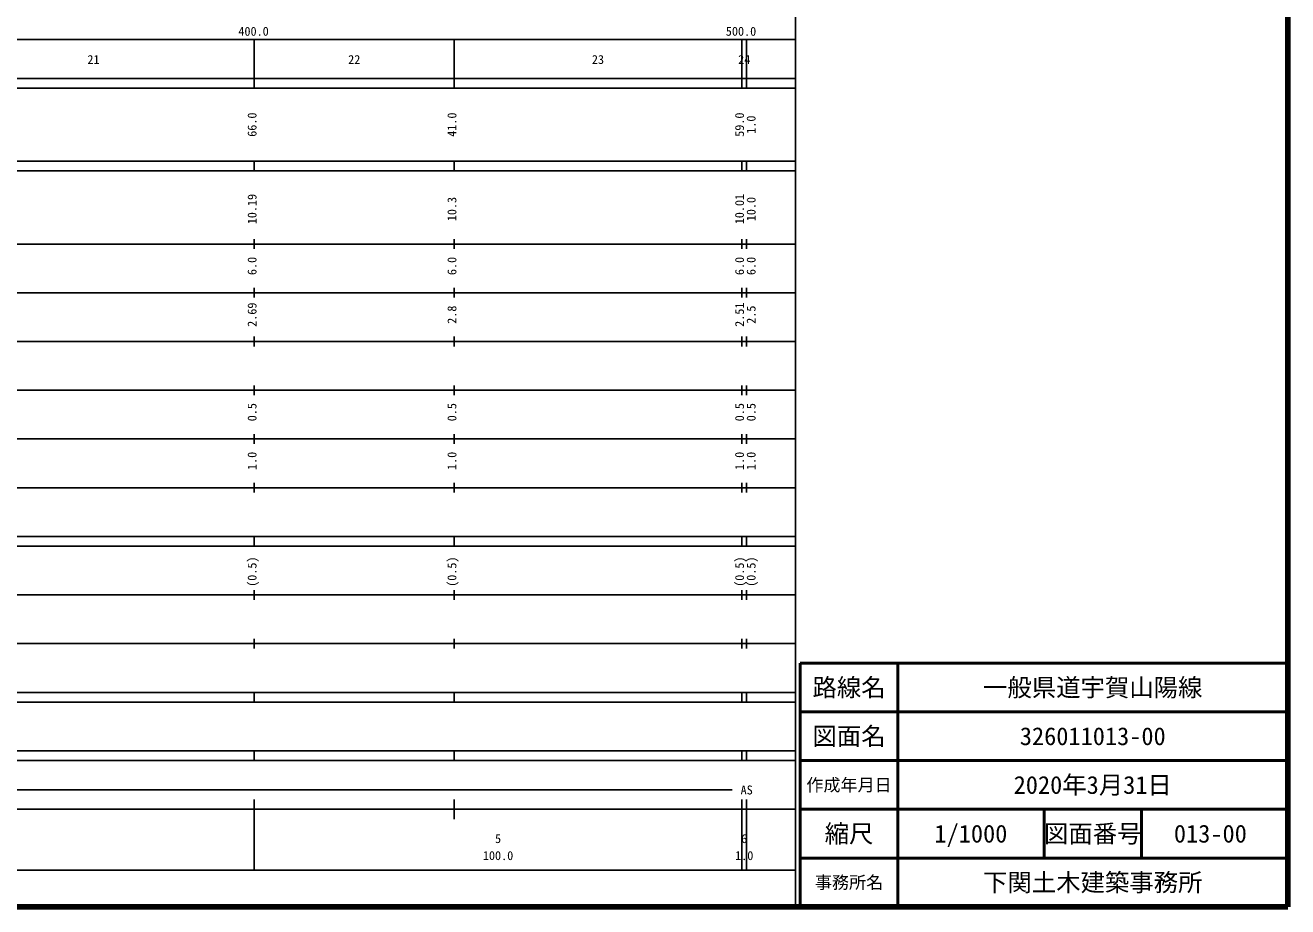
# Model space of a CAD drawing. Units: millimetres on the paper, enlarged 1000 times. Extents: x 40000 to 680000, y 20000 to 380000.
# Drawn here: x 421008 to 680000, y 20000 to 200901 of the extents above; entities that cross this region are included whole.
import ezdxf
from ezdxf.enums import TextEntityAlignment as Align

# ---------------------------------------------------------------- set-up
doc = ezdxf.new("R2010")
doc.units = ezdxf.units.MM
doc.header["$LTSCALE"] = 1000
for name, color, linetype, lineweight in [('M-TTL', 2, 'Continuous', 140), ('M-TTL-BAND', 7, 'Continuous', 25), ('M-TTL-FRAM', 2, 'Continuous', 50), ('M-TTL-LINE', 7, 'Continuous', 50)]:
    doc.layers.add(name, color=color, linetype=linetype, lineweight=lineweight)
doc.layers.add('M-TTL-TXT', color=7, linetype='Continuous')
doc.styles.add('ＭＳ ゴシック', font='')
doc.styles.get('ＭＳ ゴシック').set_extended_font_data('MS Gothic')

msp = doc.modelspace()

# ---------------------------------------------------------------- linework, layer by layer
at = {"layer": 'M-TTL'}
for p, q in [((680000, 20000), (680000, 380000)), ((40000, 20000), (680000, 20000))]:
    msp.add_line(p, q, dxfattribs=at)
at = {"layer": 'M-TTL-BAND'}
for p, q in [((579000, 20000), (579000, 370000)), ((68000, 198000), (579000, 198000)), ((468000, 188000), (468000, 198000)), ((509000, 188000), (509000, 198000)), ((568000, 188000), (568000, 198000)), ((569000, 188000), (569000, 198000)), ((40000, 190000), (579000, 190000)), ((40000, 188000), (579000, 188000)), ((40000, 173000), (579000, 173000)), ((40000, 171000), (579000, 171000)), ((468000, 171000), (468000, 173000)), ((509000, 171000), (509000, 173000)), ((568000, 171000), (568000, 173000)), ((569000, 171000), (569000, 173000)), ((40000, 156000), (579000, 156000)), ((468000, 155000), (468000, 157000)), ((509000, 155000), (509000, 157000)), ((568000, 155000), (568000, 157000)), ((569000, 155000), (569000, 157000)), ((46000, 146000), (579000, 146000)), ((468000, 145000), (468000, 147000)), ((509000, 145000), (509000, 147000)), ((568000, 145000), (568000, 147000)), ((569000, 145000), (569000, 147000)), ((52000, 136000), (579000, 136000)), ((468000, 135000), (468000, 137000)), ((509000, 135000), (509000, 137000)), ((568000, 135000), (568000, 137000)), ((569000, 135000), (569000, 137000)), ((468000, 125000), (468000, 127000)), ((509000, 125000), (509000, 127000)), ((568000, 125000), (568000, 127000)), ((569000, 125000), (569000, 127000)), ((46000, 126000), (579000, 126000)), ((468000, 115000), (468000, 117000)), ((509000, 115000), (509000, 117000)), ((568000, 115000), (568000, 117000)), ((569000, 115000), (569000, 117000)), ((52000, 116000), (579000, 116000)), ((468000, 105000), (468000, 107000)), ((509000, 105000), (509000, 107000)), ((568000, 105000), (568000, 107000)), ((569000, 105000), (569000, 107000)), ((46000, 106000), (579000, 106000)), ((40000, 96000), (579000, 96000)), ((468000, 94000), (468000, 96000)), ((509000, 94000), (509000, 96000)), ((568000, 94000), (568000, 96000)), ((569000, 94000), (569000, 96000)), ((40000, 94000), (579000, 94000)), ((49000, 84000), (579000, 84000)), ((468000, 83000), (468000, 85000)), ((509000, 83000), (509000, 85000)), ((568000, 83000), (568000, 85000)), ((569000, 83000), (569000, 85000)), ((40000, 74000), (579000, 74000)), ((468000, 73000), (468000, 75000)), ((509000, 73000), (509000, 75000)), ((568000, 73000), (568000, 75000)), ((569000, 73000), (569000, 75000)), ((40000, 64000), (579000, 64000)), ((468000, 62000), (468000, 64000)), ((509000, 62000), (509000, 64000)), ((568000, 62000), (568000, 64000)), ((569000, 62000), (569000, 64000)), ((40000, 62000), (579000, 62000)), ((40000, 52000), (579000, 52000)), ((468000, 50000), (468000, 52000)), ((509000, 50000), (509000, 52000)), ((568000, 50000), (568000, 52000)), ((569000, 50000), (569000, 52000)), ((40000, 50000), (579000, 50000)), ((71000, 44000), (566000, 44000)), ((468000, 27500), (468000, 42000)), ((509000, 38000), (509000, 42000)), ((568000, 27500), (568000, 42000)), ((569000, 27500), (569000, 42000)), ((40000, 40000), (579000, 40000)), ((68000, 27500), (579000, 27500))]:
    msp.add_line(p, q, dxfattribs=at)
at = {"layer": 'M-TTL-FRAM'}
for p, q in [((680000, 70000), (580000, 70000)), ((580000, 70000), (580000, 20000))]:
    msp.add_line(p, q, dxfattribs=at)
at = {"layer": 'M-TTL-LINE'}
for p, q in [((600000, 70000), (600000, 20000)), ((680000, 60000), (580000, 60000)), ((680000, 50000), (580000, 50000)), ((680000, 40000), (580000, 40000)), ((630000, 40000), (630000, 30000)), ((650000, 40000), (650000, 30000)), ((680000, 30000), (580000, 30000))]:
    msp.add_line(p, q, dxfattribs=at)

# ---------------------------------------------------------------- texts
at = {"layer": 'M-TTL-BAND', "style": 'ＭＳ ゴシック'}
for s, p in [('400.0', (467844, 198195)), ('500.0', (567844, 198195)), ('21', (435000, 192405)), ('22', (488500, 192405)), ('23', (538500, 192405)), ('24', (568500, 192405)), ('AS', (569000, 42500)), ('5', (518000, 32523)), ('6', (568500, 32523)), ('100.0', (518000, 29033)), ('1.0', (568500, 29033))]:
    msp.add_text(s, height=1833, dxfattribs=at).set_placement(p, align=Align.BOTTOM_CENTER)
for s, p in [('66.0', (469000, 180500)), ('41.0', (510000, 180500)), ('59.0', (569000, 180500)), ('1.0', (571377, 180500)), ('10.19', (469000, 163174)), ('10.01', (569000, 163174)), ('10.3', (510000, 163174)), ('10.0', (571377, 163174)), ('6.0', (469000, 151500)), ('6.0', (510000, 151500)), ('6.0', (569000, 151500)), ('6.0', (571377, 151500)), ('2.69', (469000, 141500)), ('2.8', (510000, 141500)), ('2.51', (569000, 141500)), ('2.5', (571377, 141500)), ('0.5', (469000, 121500)), ('0.5', (510000, 121500)), ('0.5', (569000, 121500)), ('0.5', (571377, 121500)), ('1.0', (469000, 111500)), ('1.0', (510000, 111500)), ('1.0', (569000, 111500)), ('1.0', (571377, 111500)), ('(0.5)', (469000, 88764)), ('(0.5)', (510000, 88764)), ('(0.5)', (569000, 88764)), ('(0.5)', (571377, 88764))]:
    msp.add_text(s, height=1833, rotation=90, dxfattribs=at).set_placement(p, align=Align.BOTTOM_CENTER)
at = {"layer": 'M-TTL-TXT', "style": 'ＭＳ ゴシック'}
for s, height, p in [('路線名', 3666, (590000, 65000)), ('路線名', 3666, (590000, 65000)), ('一般県道宇賀山陽線', 3666, (640000, 65000)), ('図面名', 3666, (590000, 55000)), ('図面名', 3666, (590000, 55000)), ('326011013-00', 3666, (640000, 55000)), ('作成年月日', 2566, (590000, 45000)), ('作成年月日', 2566, (590000, 45000)), ('2020年3月31日', 3666, (640000, 45000)), ('縮尺', 3666, (590000, 35000)), ('縮尺', 3666, (590000, 35000)), ('1/1000', 3666, (615000, 35000)), ('図面番号', 3666, (640000, 35000)), ('図面番号', 3666, (640000, 35000)), ('013-00', 3666, (664125, 35000)), ('事務所名', 2566, (590000, 25000)), ('事務所名', 2566, (590000, 25000)), ('下関土木建築事務所', 3666, (640000, 25000))]:
    msp.add_text(s, height=height, dxfattribs=at).set_placement(p, align=Align.MIDDLE_CENTER)

doc.saveas('drawing.dxf')
